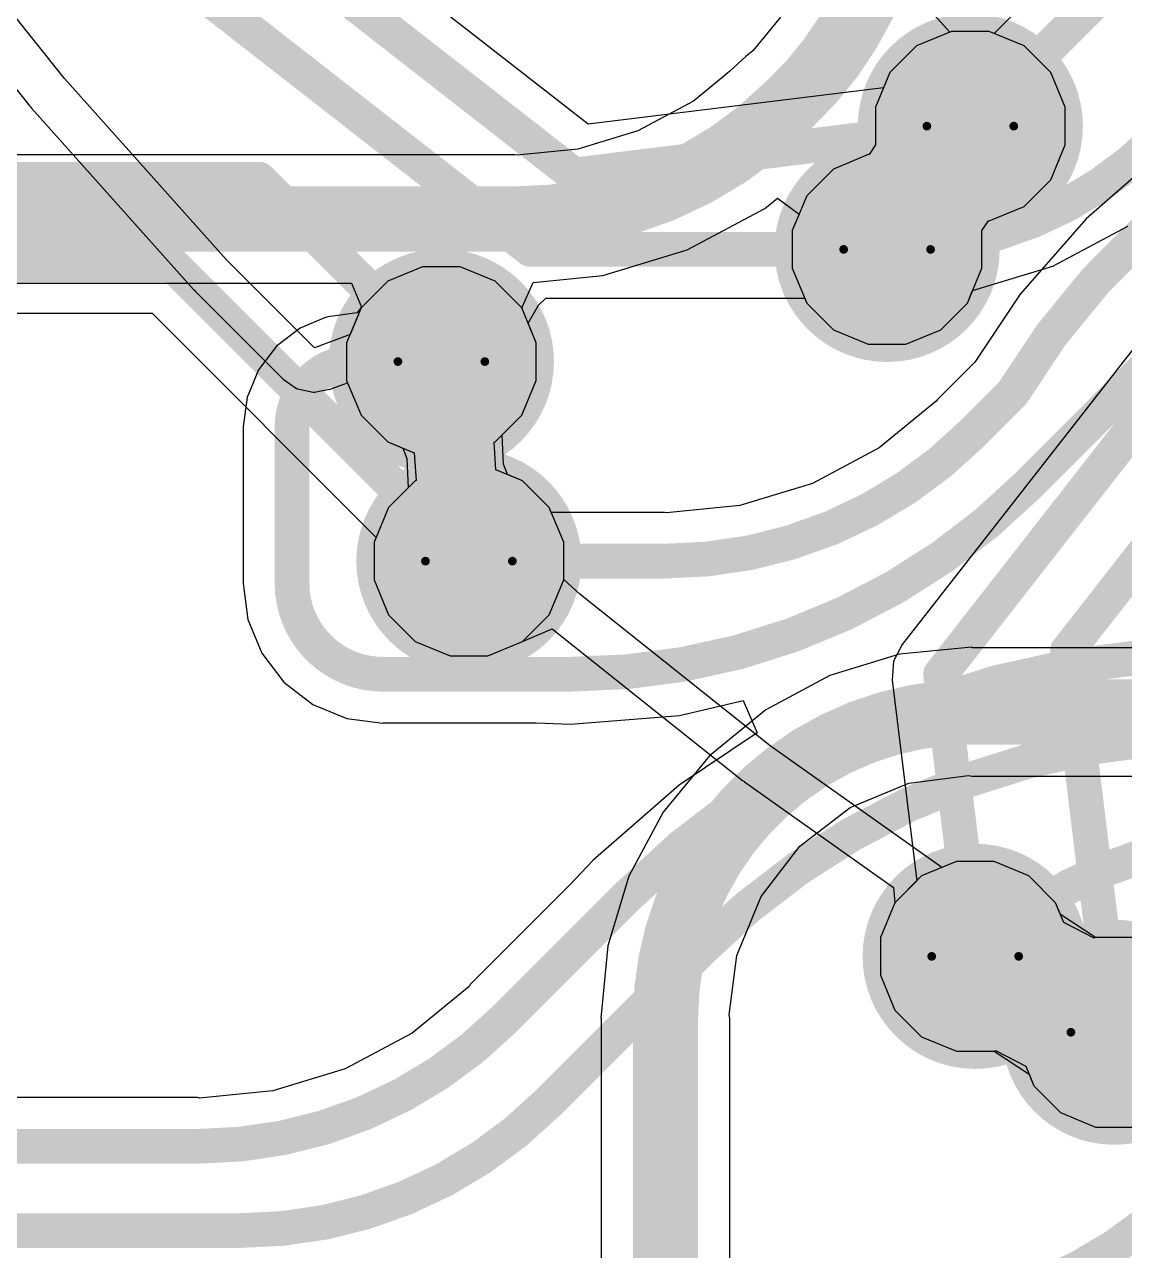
# Model space of a CAD drawing. Header units: inches. Extents: x -30 to 282, y -86 to 78.
# Drawn here: x -9.51 to -3.08, y -68.46 to -61.3 of the extents above; entities that cross this region are included whole.
import ezdxf

# ---------------------------------------------------------------- set-up
doc = ezdxf.new("R2010")
doc.units = ezdxf.units.IN
for name, color, linetype in [('Board Outline', 216, 'Continuous'), ('Bottom Layer', 5, 'Continuous'), ('Drill Drawing', 1, 'Continuous'), ('GND 01', 76, 'Continuous'), ('GND 02', 16, 'Continuous'), ('PWR', 156, 'Continuous'), ('SIG 01', 90, 'Continuous'), ('Top Layer', 1, 'Continuous'), ('Via Holes', 16, 'Continuous')]:
    doc.layers.add(name, color=color, linetype=linetype)

msp = doc.modelspace()

# ---------------------------------------------------------------- hatches: boundary and pattern name
at = {"layer": 'Bottom Layer'}
h = msp.add_hatch(color=5, dxfattribs=at)
edge = h.paths.add_edge_path()
edge.add_arc((-3.9843, -61.8922), 0.3, 0, 360)
h = msp.add_hatch(color=5, dxfattribs=at)
edge = h.paths.add_edge_path()
edge.add_arc((-4.4707, -62.6127), 0.3, 0, 360)
h = msp.add_hatch(color=5, dxfattribs=at)
edge = h.paths.add_edge_path()
edge.add_arc((-7.0759, -63.2682), 0.3, 0, 360)
h = msp.add_hatch(color=5, dxfattribs=at)
edge = h.paths.add_edge_path()
edge.add_arc((-6.915, -64.4347), 0.3, 0, 360)
h = msp.add_hatch(color=5, dxfattribs=at)
edge = h.paths.add_edge_path()
edge.add_arc((-3.9559, -66.7447), 0.3, 0, 360)
h = msp.add_hatch(color=5, dxfattribs=at)
edge = h.paths.add_edge_path()
edge.add_arc((-3.1426, -67.1883), 0.3, 0, 360)
at = {"layer": 'GND 01'}
h = msp.add_hatch(color=76, dxfattribs=at)
edge = h.paths.add_edge_path()
edge.add_arc((-3.9843, -61.8922), 0.658, 0, 360)
h = msp.add_hatch(color=76, dxfattribs=at)
edge = h.paths.add_edge_path()
edge.add_arc((-4.4707, -62.6127), 0.658, 0, 360)
h = msp.add_hatch(color=76, dxfattribs=at)
edge = h.paths.add_edge_path()
edge.add_arc((-7.0759, -63.2682), 0.658, 0, 360)
h = msp.add_hatch(color=76, dxfattribs=at)
edge = h.paths.add_edge_path()
edge.add_arc((-6.915, -64.4347), 0.658, 0, 360)
h = msp.add_hatch(color=76, dxfattribs=at)
edge = h.paths.add_edge_path()
edge.add_arc((-3.9559, -66.7447), 0.658, 0, 360)
h = msp.add_hatch(color=76, dxfattribs=at)
edge = h.paths.add_edge_path()
edge.add_arc((-3.1426, -67.1883), 0.658, 0, 360)
at = {"layer": 'GND 02'}
h = msp.add_hatch(color=16, dxfattribs=at)
edge = h.paths.add_edge_path()
edge.add_arc((-3.9843, -61.8922), 0.658, 0, 360)
h = msp.add_hatch(color=16, dxfattribs=at)
edge = h.paths.add_edge_path()
edge.add_arc((-4.4707, -62.6127), 0.658, 0, 360)
h = msp.add_hatch(color=16, dxfattribs=at)
edge = h.paths.add_edge_path()
edge.add_arc((-7.0759, -63.2682), 0.658, 0, 360)
h = msp.add_hatch(color=16, dxfattribs=at)
edge = h.paths.add_edge_path()
edge.add_arc((-6.915, -64.4347), 0.658, 0, 360)
h = msp.add_hatch(color=16, dxfattribs=at)
edge = h.paths.add_edge_path()
edge.add_arc((-3.9559, -66.7447), 0.658, 0, 360)
h = msp.add_hatch(color=16, dxfattribs=at)
edge = h.paths.add_edge_path()
edge.add_arc((-3.1426, -67.1883), 0.658, 0, 360)
at = {"layer": 'PWR'}
h = msp.add_hatch(color=156, dxfattribs=at)
edge = h.paths.add_edge_path()
edge.add_arc((-3.9843, -61.8922), 0.3, 0, 360)
h = msp.add_hatch(color=156, dxfattribs=at)
edge = h.paths.add_edge_path()
edge.add_arc((-4.4707, -62.6127), 0.3, 0, 360)
h = msp.add_hatch(color=156, dxfattribs=at)
edge = h.paths.add_edge_path()
edge.add_arc((-7.0759, -63.2682), 0.3, 0, 360)
h = msp.add_hatch(color=156, dxfattribs=at)
edge = h.paths.add_edge_path()
edge.add_arc((-6.915, -64.4347), 0.3, 0, 360)
h = msp.add_hatch(color=156, dxfattribs=at)
edge = h.paths.add_edge_path()
edge.add_arc((-3.9559, -66.7447), 0.3, 0, 360)
h = msp.add_hatch(color=156, dxfattribs=at)
edge = h.paths.add_edge_path()
edge.add_arc((-3.1426, -67.1883), 0.3, 0, 360)
at = {"layer": 'SIG 01'}
h = msp.add_hatch(color=90, dxfattribs=at)
edge = h.paths.add_edge_path()
edge.add_arc((-3.9843, -61.8922), 0.3, 0, 360)
h = msp.add_hatch(color=90, dxfattribs=at)
edge = h.paths.add_edge_path()
edge.add_arc((-4.4707, -62.6127), 0.3, 0, 360)
h = msp.add_hatch(color=90, dxfattribs=at)
edge = h.paths.add_edge_path()
edge.add_arc((-7.0759, -63.2682), 0.3, 0, 360)
h = msp.add_hatch(color=90, dxfattribs=at)
edge = h.paths.add_edge_path()
edge.add_arc((-6.915, -64.4347), 0.3, 0, 360)
h = msp.add_hatch(color=90, dxfattribs=at)
edge = h.paths.add_edge_path()
edge.add_arc((-3.9559, -66.7447), 0.3, 0, 360)
h = msp.add_hatch(color=90, dxfattribs=at)
edge = h.paths.add_edge_path()
edge.add_arc((-3.1426, -67.1883), 0.3, 0, 360)
at = {"layer": 'Top Layer'}
h = msp.add_hatch(color=1, dxfattribs=at)
edge = h.paths.add_edge_path()
edge.add_arc((-3.9843, -61.8922), 0.3, 0, 360)
h = msp.add_hatch(color=1, dxfattribs=at)
edge = h.paths.add_edge_path()
edge.add_arc((-4.4707, -62.6127), 0.3, 0, 360)
h = msp.add_hatch(color=1, dxfattribs=at)
edge = h.paths.add_edge_path()
edge.add_arc((-7.0759, -63.2682), 0.3, 0, 360)
h = msp.add_hatch(color=1, dxfattribs=at)
edge = h.paths.add_edge_path()
edge.add_arc((-6.915, -64.4347), 0.3, 0, 360)
h = msp.add_hatch(color=1, dxfattribs=at)
edge = h.paths.add_edge_path()
edge.add_arc((-3.9559, -66.7447), 0.3, 0, 360)
h = msp.add_hatch(color=1, dxfattribs=at)
edge = h.paths.add_edge_path()
edge.add_arc((-3.1426, -67.1883), 0.3, 0, 360)
at = {"layer": 'Via Holes'}
h = msp.add_hatch(color=7, dxfattribs=at)
edge = h.paths.add_edge_path()
edge.add_arc((-3.9843, -61.8922), 0.15, 0, 360)
h = msp.add_hatch(color=7, dxfattribs=at)
edge = h.paths.add_edge_path()
edge.add_arc((-4.4707, -62.6127), 0.15, 0, 360)
h = msp.add_hatch(color=7, dxfattribs=at)
edge = h.paths.add_edge_path()
edge.add_arc((-7.0759, -63.2682), 0.15, 0, 360)
h = msp.add_hatch(color=7, dxfattribs=at)
edge = h.paths.add_edge_path()
edge.add_arc((-6.915, -64.4347), 0.15, 0, 360)
h = msp.add_hatch(color=7, dxfattribs=at)
edge = h.paths.add_edge_path()
edge.add_arc((-3.9559, -66.7447), 0.15, 0, 360)
h = msp.add_hatch(color=7, dxfattribs=at)
edge = h.paths.add_edge_path()
edge.add_arc((-3.1426, -67.1883), 0.15, 0, 360)

# ---------------------------------------------------------------- linework, layer by layer
at = {"layer": 'Board Outline', "const_width": 0.254}
msp.add_lwpolyline([(37.4947, -16.4465, -2.502525), (-17.2929, -16.4465)], format="xyb", dxfattribs=at)
msp.add_lwpolyline([(27.8604, -45.25, 1), (-7.6586, -45.25, 1)], format="xyb", close=True, dxfattribs=at)
at = {"layer": 'Bottom Layer'}
for p, q in [((-3.3742, -60.8792), (-3.8452, -61.3502)), ((-5.0945, -61.2552), (-5.2564, -61.4525)), ((-4.105, -61.3425), (-4.2137, -61.2226)), ((-4.0945, -61.3382), (-4.105, -61.3425)), ((-3.8741, -61.3382), (-4.0945, -61.3382)), ((-3.8452, -61.3502), (-3.8741, -61.3382)), ((-5.2564, -61.4525), (-5.2943, -61.4836)), ((-5.2943, -61.4836), (-5.3903, -61.5711)), ((-5.4386, -61.6122), (-5.6028, -61.7469)), ((-5.3903, -61.5711), (-5.4386, -61.6122)), ((-5.6028, -61.7469), (-5.9269, -61.9201)), ((-5.9269, -61.9201), (-6.2787, -62.0268)), ((-6.2787, -62.0268), (-6.6334, -62.0618)), ((-6.6458, -62.0593), (-12.6212, -62.0593)), ((-6.6334, -62.0618), (-6.6458, -62.0593)), ((-5.1845, -62.3729), (-5.111, -62.3126)), ((-5.111, -62.3126), (-4.9848, -62.4062)), ((-5.6388, -62.6158), (-5.1845, -62.3729)), ((-4.9848, -62.4062), (-5.0247, -62.5025)), ((-3.5022, -62.7116), (-3.0647, -62.4778)), ((-5.0247, -62.5025), (-5.0247, -62.7229)), ((-6.1318, -62.7653), (-5.6388, -62.6158)), ((-6.5397, -62.8055), (-6.1318, -62.7653)), ((-5.0247, -62.7229), (-4.9403, -62.9265)), ((-3.9709, -62.8538), (-3.5022, -62.7116)), ((-10.9528, -62.8103), (-7.6006, -62.8103)), ((-7.6006, -62.8103), (-7.5423, -62.9511)), ((-6.604, -62.9495), (-6.5397, -62.8055)), ((-4.001, -62.9265), (-3.9709, -62.8538)), ((-7.5456, -62.9544), (-7.6299, -63.158)), ((-7.5423, -62.9511), (-7.5456, -62.9544)), ((-6.602, -62.9647), (-6.604, -62.9495)), ((-6.5219, -63.158), (-6.602, -62.9647)), ((-4.9403, -62.9265), (-4.7845, -63.0824)), ((-4.1568, -63.0824), (-4.001, -62.9265)), ((-4.7845, -63.0824), (-4.5809, -63.1667)), ((-4.3605, -63.1667), (-4.1568, -63.0824)), ((-7.6299, -63.158), (-7.6299, -63.3784)), ((-6.5219, -63.3784), (-6.5219, -63.158)), ((-4.5809, -63.1667), (-4.3605, -63.1667)), ((-7.6299, -63.3784), (-7.5456, -63.582)), ((-6.6062, -63.582), (-6.5219, -63.3784)), ((-7.5456, -63.582), (-7.3897, -63.7379)), ((-6.7621, -63.7379), (-6.6062, -63.582)), ((-7.3897, -63.7379), (-7.2342, -63.8023)), ((-6.767, -63.7399), (-6.7621, -63.7379)), ((-6.7567, -63.9006), (-6.767, -63.7399)), ((-7.2342, -63.8023), (-7.224, -63.963)), ((-6.6012, -63.9651), (-6.7567, -63.9006)), ((-7.2288, -63.9651), (-7.3847, -64.1209)), ((-7.224, -63.963), (-7.2288, -63.9651)), ((-6.4453, -64.1209), (-6.6012, -63.9651)), ((-7.3847, -64.1209), (-7.469, -64.3245)), ((-6.361, -64.3245), (-6.4453, -64.1209)), ((-7.469, -64.3245), (-7.469, -64.5449)), ((-6.361, -64.5449), (-6.361, -64.3245)), ((-7.469, -64.5449), (-7.3847, -64.7485)), ((-6.4453, -64.7485), (-6.361, -64.5449)), ((-7.3847, -64.7485), (-7.2288, -64.9044)), ((-6.6012, -64.9044), (-6.4453, -64.7485)), ((-7.2288, -64.9044), (-7.0252, -64.9887)), ((-6.8048, -64.9887), (-6.6012, -64.9044)), ((-7.0252, -64.9887), (-6.8048, -64.9887)), ((-4.3983, -64.9789), (-4.8052, -65.1024)), ((-3.975, -64.9372), (-4.3983, -64.9789)), ((-3.975, -64.9405), (-3.975, -64.9372)), ((3.4933, -64.9405), (-3.975, -64.9405)), ((-4.8052, -65.1024), (-5.1803, -65.3029)), ((-5.1803, -65.3029), (-5.5091, -65.5727)), ((-5.5091, -65.5727), (-5.7789, -65.9015)), ((-4.343, -65.7333), (-3.9952, -65.6875)), ((-3.9952, -65.6875), (-3.975, -65.6915)), ((-3.975, -65.6915), (3.5041, -65.6915)), ((-4.686, -65.8753), (-4.343, -65.7333)), ((-5.7789, -65.9015), (-5.9794, -66.2765)), ((-4.9805, -66.1013), (-4.686, -65.8753)), ((-5.2065, -66.3958), (-4.9805, -66.1013)), ((-4.0661, -66.1907), (-4.2697, -66.275)), ((-3.8457, -66.1907), (-4.0661, -66.1907)), ((-3.642, -66.275), (-3.8457, -66.1907)), ((-5.9794, -66.2765), (-6.1029, -66.6835)), ((-4.2697, -66.275), (-4.4255, -66.4309)), ((-3.4862, -66.4309), (-3.642, -66.275)), ((-5.3485, -66.7388), (-5.2065, -66.3958)), ((-4.4255, -66.4309), (-4.5099, -66.6345)), ((-3.4384, -66.5462), (-3.4862, -66.4309)), ((-3.2611, -66.6377), (-3.4384, -66.5462)), ((-4.5099, -66.6345), (-4.5099, -66.8549)), ((-3.2528, -66.6343), (-3.2611, -66.6377)), ((-3.0324, -66.6343), (-3.2528, -66.6343)), ((-6.1029, -66.6835), (-6.1445, -67.1068)), ((-5.3943, -67.0866), (-5.3485, -66.7388)), ((-4.5099, -66.8549), (-4.4255, -67.0585)), ((-4.4255, -67.0585), (-4.2697, -67.2143)), ((-6.1445, -67.1068), (-6.1413, -67.1068)), ((-6.1413, -67.1068), (-6.1413, -75.8705)), ((-5.3903, -67.1068), (-5.3943, -67.0866)), ((-5.3903, -76.0261), (-5.3903, -67.1068)), ((-4.2697, -67.2143), (-4.0661, -67.2987)), ((-4.0661, -67.2987), (-3.8457, -67.2987)), ((-3.8457, -67.2987), (-3.8374, -67.2953)), ((-3.8374, -67.2953), (-3.6601, -67.3868)), ((-3.6601, -67.3868), (-3.6123, -67.5021)), ((-3.6123, -67.5021), (-3.4564, -67.658)), ((-3.4564, -67.658), (-3.2528, -67.7423)), ((-3.2528, -67.7423), (-3.0324, -67.7423))]:
    msp.add_line(p, q, dxfattribs=at)
for points, const_width in [([(-4.4091, -60.3079, -0.20678), (-5.0357, -61.7583)], 0.381), ([(-5.0615, -61.7825, -0.198112), (-6.6458, -62.4348)], 0.381), ([(-2.8874, -61.9569, -0.198912), (-4.4707, -62.6127)], 0.2032), ([(-5.7658, -67.1068, -0.414214), (-3.975, -65.316)], 0.381)]:
    msp.add_lwpolyline(points, format="xyb", dxfattribs=dict(at, const_width=const_width))
for points, const_width in [([(-3.9843, -61.8922), (-3.0665, -60.9744)], 0.2032), ([(-5.0615, -61.7825), (-5.0357, -61.7583)], 0.381), ([(-12.6212, -62.4348), (-6.6458, -62.4348)], 0.381), ([(-3.975, -65.316), (3.4933, -65.316)], 0.381), ([(-5.7658, -76.0261), (-5.7658, -67.1068)], 0.381)]:
    msp.add_lwpolyline(points, dxfattribs=dict(at, const_width=const_width))
for points, const_width in [([(-5.1567, -61.7825, 1), (-4.9662, -61.7825, 1)], 0.1905), ([(-5.1567, -61.7825, 1), (-4.9662, -61.7825, 1)], 0.1905), ([(-5.131, -61.7583, 1), (-4.9405, -61.7583, 1)], 0.1905), ([(-5.131, -61.7583, 1), (-4.9405, -61.7583, 1)], 0.1905), ([(-4.0351, -61.8922, 1), (-3.9335, -61.8922, 1)], 0.1016), ([(-6.741, -62.4348, 1), (-6.5505, -62.4348, 1)], 0.1905), ([(-6.741, -62.4348, 1), (-6.5505, -62.4348, 1)], 0.1905), ([(-4.5215, -62.6127, 1), (-4.4199, -62.6127, 1)], 0.1016), ([(-4.0702, -65.316, 1), (-3.8797, -65.316, 1)], 0.1905), ([(-4.0702, -65.316, 1), (-3.8797, -65.316, 1)], 0.1905), ([(-5.861, -67.1068, 1), (-5.6706, -67.1068, 1)], 0.1905), ([(-5.861, -67.1068, 1), (-5.6706, -67.1068, 1)], 0.1905)]:
    msp.add_lwpolyline(points, format="xyb", close=True, dxfattribs=dict(at, const_width=const_width))
at = {"layer": 'Drill Drawing'}
for points, const_width in [([(-3.7303, -61.8922, 1), (-4.2383, -61.8922, 1)], 0.0508), ([(-4.251, -61.8922, 1), (-4.2256, -61.8922, 1)], 0.0254), ([(-3.743, -61.8922, 1), (-3.7176, -61.8922, 1)], 0.0254), ([(-4.2167, -62.6127, 1), (-4.7247, -62.6127, 1)], 0.0508), ([(-4.7374, -62.6127, 1), (-4.712, -62.6127, 1)], 0.0254), ([(-4.2294, -62.6127, 1), (-4.204, -62.6127, 1)], 0.0254), ([(-6.8219, -63.2682, 1), (-7.3299, -63.2682, 1)], 0.0508), ([(-7.3426, -63.2682, 1), (-7.3172, -63.2682, 1)], 0.0254), ([(-6.8346, -63.2682, 1), (-6.8092, -63.2682, 1)], 0.0254), ([(-6.661, -64.4347, 1), (-7.169, -64.4347, 1)], 0.0508), ([(-7.1817, -64.4347, 1), (-7.1563, -64.4347, 1)], 0.0254), ([(-6.6737, -64.4347, 1), (-6.6483, -64.4347, 1)], 0.0254), ([(-3.7019, -66.7447, 1), (-4.2099, -66.7447, 1)], 0.0508), ([(-4.2226, -66.7447, 1), (-4.1972, -66.7447, 1)], 0.0254), ([(-3.7146, -66.7447, 1), (-3.6892, -66.7447, 1)], 0.0254), ([(-2.8886, -67.1883, 1), (-3.3966, -67.1883, 1)], 0.0508), ([(-3.4093, -67.1883, 1), (-3.3839, -67.1883, 1)], 0.0254)]:
    msp.add_lwpolyline(points, format="xyb", close=True, dxfattribs=dict(at, const_width=const_width))
at = {"layer": 'PWR'}
for p, q in [((-9.2792, -61.6142), (-10.1657, -60.5026)), ((-10.3682, -60.6641), (-9.4817, -61.7756)), ((-4.0945, -61.3382), (-4.2981, -61.4225)), ((-3.8741, -61.3382), (-4.0945, -61.3382)), ((-3.6705, -61.4225), (-3.8741, -61.3382)), ((-4.2981, -61.4225), (-4.454, -61.5784)), ((-3.5146, -61.5784), (-3.6705, -61.4225)), ((-8.3319, -62.6743), (-9.2792, -61.6142)), ((-4.454, -61.5784), (-4.5383, -61.782)), ((-3.4303, -61.782), (-3.5146, -61.5784)), ((-9.4817, -61.7756), (-9.4761, -61.7804)), ((-9.4761, -61.7804), (-9.4724, -61.7867)), ((-9.4724, -61.7867), (-8.525, -62.8468)), ((-4.5383, -61.782), (-4.5383, -62.0024)), ((-3.4303, -62.0024), (-3.4303, -61.782)), ((-4.5383, -62.0024), (-4.5759, -62.0587)), ((-3.5146, -62.206), (-3.4303, -62.0024)), ((-4.5809, -62.0587), (-4.7845, -62.143)), ((-4.5759, -62.0587), (-4.5809, -62.0587)), ((-4.7845, -62.143), (-4.9403, -62.2989)), ((-3.6705, -62.3618), (-3.5146, -62.206)), ((-4.9403, -62.2989), (-5.0247, -62.5025)), ((-3.8741, -62.4462), (-3.6705, -62.3618)), ((-3.9167, -62.5025), (-3.879, -62.4462)), ((-3.879, -62.4462), (-3.8741, -62.4462)), ((-5.0247, -62.5025), (-5.0247, -62.7229)), ((-3.9167, -62.7229), (-3.9167, -62.5025)), ((-7.8176, -63.1885), (-8.3319, -62.6743)), ((-7.1861, -62.7142), (-7.3897, -62.7986)), ((-6.9657, -62.7142), (-7.1861, -62.7142)), ((-6.7621, -62.7986), (-6.9657, -62.7142)), ((-5.0247, -62.7229), (-4.9403, -62.9265)), ((-4.001, -62.9265), (-3.9167, -62.7229)), ((-7.3897, -62.7986), (-7.5456, -62.9544)), ((-6.6062, -62.9544), (-6.7621, -62.7986)), ((-8.525, -62.8468), (-8.5191, -62.8513)), ((-8.5191, -62.8513), (-8.515, -62.8574)), ((-8.515, -62.8574), (-8.0008, -63.3716)), ((-7.5456, -62.9544), (-7.6096, -63.1091)), ((-6.5219, -63.158), (-6.6062, -62.9544)), ((-4.9403, -62.9265), (-4.7845, -63.0824)), ((-4.1568, -63.0824), (-4.001, -62.9265)), ((-7.6096, -63.1091), (-7.8176, -63.1885)), ((-4.7845, -63.0824), (-4.5809, -63.1667)), ((-4.3605, -63.1667), (-4.1568, -63.0824)), ((-6.5219, -63.3784), (-6.5219, -63.158)), ((-4.5809, -63.1667), (-4.3605, -63.1667)), ((-8.0008, -63.3716), (-7.9617, -63.3977)), ((-7.9617, -63.3977), (-7.9234, -63.4249)), ((-7.7253, -63.4305), (-7.6243, -63.3919)), ((-7.6243, -63.3919), (-7.5456, -63.582)), ((-6.6062, -63.582), (-6.5219, -63.3784)), ((-7.9234, -63.4249), (-7.9198, -63.4257)), ((-7.9198, -63.4257), (-7.9167, -63.4278)), ((-7.9167, -63.4278), (-7.8707, -63.4369)), ((-7.8707, -63.4369), (-7.8249, -63.4474)), ((-7.8249, -63.4474), (-7.8213, -63.4468)), ((-7.8213, -63.4468), (-7.8176, -63.4475)), ((-7.8176, -63.4475), (-7.7716, -63.4383)), ((-7.7716, -63.4383), (-7.7253, -63.4305)), ((-7.5456, -63.582), (-7.3897, -63.7379)), ((-6.7201, -63.6959), (-6.6062, -63.582)), ((-6.7127, -63.8688), (-6.7201, -63.6959)), ((-7.3897, -63.7379), (-7.3006, -63.7748)), ((-7.3006, -63.7748), (-7.2782, -63.8341)), ((-7.2782, -63.8341), (-7.2708, -64.0071)), ((-6.6903, -63.9281), (-6.7127, -63.8688)), ((-6.6012, -63.9651), (-6.6903, -63.9281)), ((-6.4453, -64.1209), (-6.6012, -63.9651)), ((-7.2708, -64.0071), (-7.3847, -64.1209)), ((-7.3847, -64.1209), (-7.469, -64.3245)), ((-6.361, -64.3245), (-6.4453, -64.1209)), ((-7.469, -64.3245), (-7.469, -64.5449)), ((-6.361, -64.5425), (-6.361, -64.3245)), ((-7.469, -64.5449), (-7.3847, -64.7485)), ((-6.2664, -64.627), (-6.361, -64.5425)), ((-5.1549, -65.5134), (-6.2664, -64.627)), ((-7.3847, -64.7485), (-7.2288, -64.9044)), ((-6.6012, -64.9044), (-6.4279, -64.8295)), ((-6.4279, -64.8295), (-5.3163, -65.7159)), ((-7.2288, -64.9044), (-7.0252, -64.9887)), ((-6.8048, -64.9887), (-6.6012, -64.9044)), ((-7.0252, -64.9887), (-6.8048, -64.9887)), ((-4.1509, -66.2258), (-5.1549, -65.5134)), ((-5.3163, -65.7159), (-5.3098, -65.7193)), ((-5.3098, -65.7193), (-5.3047, -65.7246)), ((-5.3047, -65.7246), (-4.4329, -66.3432)), ((-4.0661, -66.1907), (-4.1509, -66.2258)), ((-3.8457, -66.1907), (-4.0661, -66.1907)), ((-3.642, -66.275), (-3.8457, -66.1907)), ((-3.4862, -66.4309), (-3.642, -66.275)), ((-4.4329, -66.3432), (-4.4255, -66.4309)), ((-4.4255, -66.4309), (-4.5099, -66.6345)), ((-3.4579, -66.4993), (-3.4862, -66.4309)), ((-3.2528, -66.6343), (-3.4579, -66.4993)), ((-4.5099, -66.6345), (-4.5099, -66.8549)), ((-3.0324, -66.6343), (-3.2528, -66.6343)), ((-4.5099, -66.8549), (-4.4255, -67.0585)), ((-4.4255, -67.0585), (-4.2697, -67.2143)), ((-4.2697, -67.2143), (-4.0661, -67.2987)), ((-4.0661, -67.2987), (-3.8457, -67.2987)), ((-3.8457, -67.2987), (-3.6406, -67.4337)), ((-3.6406, -67.4337), (-3.6123, -67.5021)), ((-3.6123, -67.5021), (-3.4564, -67.658)), ((-3.4564, -67.658), (-3.2528, -67.7423)), ((-3.2528, -67.7423), (-3.0324, -67.7423))]:
    msp.add_line(p, q, dxfattribs=at)
at = {"layer": 'SIG 01'}
for p, q in [((-4.0945, -61.3382), (-4.2981, -61.4225)), ((-3.8741, -61.3382), (-4.0945, -61.3382)), ((-3.6705, -61.4225), (-3.8741, -61.3382)), ((-4.2981, -61.4225), (-4.454, -61.5784)), ((-3.5146, -61.5784), (-3.6705, -61.4225)), ((-4.454, -61.5784), (-4.5383, -61.782)), ((-3.4303, -61.782), (-3.5146, -61.5784)), ((-4.5383, -61.782), (-4.5383, -62.0024)), ((-3.4303, -62.0024), (-3.4303, -61.782)), ((-4.5383, -62.0024), (-4.5759, -62.0587)), ((-3.5146, -62.206), (-3.4303, -62.0024)), ((-2.8685, -62.0492), (-3.308, -62.4346)), ((-4.5809, -62.0587), (-4.7845, -62.143)), ((-4.5759, -62.0587), (-4.5809, -62.0587)), ((-4.7845, -62.143), (-4.9403, -62.2989)), ((-3.6705, -62.3618), (-3.5146, -62.206)), ((-4.9403, -62.2989), (-5.0247, -62.5025)), ((-3.8741, -62.4462), (-3.6705, -62.3618)), ((-3.9167, -62.5025), (-3.879, -62.4462)), ((-3.879, -62.4462), (-3.8741, -62.4462)), ((-3.308, -62.4346), (-3.6933, -62.874)), ((-5.0247, -62.5025), (-5.0247, -62.7229)), ((-3.9167, -62.7229), (-3.9167, -62.5025)), ((-7.1861, -62.7142), (-7.3897, -62.7986)), ((-6.9657, -62.7142), (-7.1861, -62.7142)), ((-6.7621, -62.7986), (-6.9657, -62.7142)), ((-5.0247, -62.7229), (-4.9403, -62.9265)), ((-4.001, -62.9265), (-3.9167, -62.7229)), ((-7.3897, -62.7986), (-7.5456, -62.9544)), ((-6.6062, -62.9544), (-6.7621, -62.7986)), ((-3.6933, -62.874), (-3.9585, -63.2708)), ((-7.5677, -62.9831), (-7.7401, -63.0058)), ((-7.5459, -62.9549), (-7.5677, -62.9831)), ((-7.5456, -62.9544), (-7.5459, -62.9549)), ((-6.5219, -63.158), (-6.6062, -62.9544)), ((-4.9403, -62.9265), (-4.7845, -63.0824)), ((-4.1568, -63.0824), (-4.001, -62.9265)), ((-7.7585, -63.0134), (-7.9008, -63.0724)), ((-7.7401, -63.0058), (-7.7585, -63.0134)), ((-7.9008, -63.0724), (-8.0387, -63.1782)), ((-4.7845, -63.0824), (-4.5809, -63.1667)), ((-4.3605, -63.1667), (-4.1568, -63.0824)), ((-8.0387, -63.1782), (-8.1446, -63.3162)), ((-6.5219, -63.3784), (-6.5219, -63.158)), ((-4.5809, -63.1667), (-4.3605, -63.1667)), ((-3.9585, -63.2708), (-4.177, -63.4893)), ((-8.1446, -63.3162), (-8.2035, -63.4585)), ((-6.6062, -63.582), (-6.5219, -63.3784)), ((-8.2111, -63.4768), (-8.2338, -63.6492)), ((-8.2035, -63.4585), (-8.2111, -63.4768)), ((-4.1839, -63.4997), (-4.5167, -63.7728)), ((-4.177, -63.4893), (-4.1839, -63.4997)), ((-6.7201, -63.6959), (-6.6062, -63.582)), ((-8.2338, -63.6492), (-8.2336, -63.6492)), ((-8.2336, -63.6492), (-8.2336, -64.5647)), ((-6.7127, -63.8688), (-6.7201, -63.6959)), ((-4.5167, -63.7728), (-4.9072, -63.9815)), ((-6.6903, -63.9281), (-6.7127, -63.8688)), ((-6.6012, -63.9651), (-6.6903, -63.9281)), ((-6.4453, -64.1209), (-6.6012, -63.9651)), ((-4.9072, -63.9815), (-5.3309, -64.1101)), ((-6.4334, -64.1498), (-6.4453, -64.1209)), ((-5.3309, -64.1101), (-5.7593, -64.1523)), ((-5.7716, -64.1498), (-6.4334, -64.1498)), ((-5.7593, -64.1523), (-5.7716, -64.1498)), ((-8.2336, -64.5647), (-8.2351, -64.5647)), ((-8.2351, -64.5647), (-8.2073, -64.7763)), ((-8.2073, -64.7763), (-8.1256, -64.9734)), ((-8.1256, -64.9734), (-7.9957, -65.1427)), ((-7.9957, -65.1427), (-7.8264, -65.2726)), ((-7.8264, -65.2726), (-7.6292, -65.3543)), ((-5.6832, -65.3375), (-5.312, -65.2484)), ((-5.312, -65.2484), (-5.2293, -65.4375)), ((-6.1248, -65.3722), (-5.6832, -65.3375)), ((-7.6292, -65.3543), (-7.4177, -65.3821)), ((-7.4177, -65.3821), (-7.4177, -65.3806)), ((-7.4177, -65.3806), (-6.5219, -65.3806)), ((-6.5219, -65.3806), (-6.3216, -65.3877)), ((-6.3216, -65.3877), (-6.1248, -65.3722)), ((-6.3216, -65.3877), (-6.3216, -65.3877)), ((-5.2293, -65.4375), (-5.6869, -65.7432)), ((-5.6869, -65.7432), (-6.0379, -66.051)), ((-6.0379, -66.051), (-6.1883, -66.1829)), ((-6.1885, -66.1832), (-6.3268, -66.3292)), ((-6.1883, -66.1829), (-6.1885, -66.1832)), ((-6.3268, -66.3292), (-6.9073, -66.9096)), ((-6.9142, -66.92), (-7.247, -67.1931)), ((-6.9073, -66.9096), (-6.9142, -66.92)), ((-7.247, -67.1931), (-7.6375, -67.4019)), ((-7.6375, -67.4019), (-8.0612, -67.5304)), ((-8.5019, -67.5702), (-10.2429, -67.5702)), ((-8.4896, -67.5726), (-8.5019, -67.5702)), ((-8.0612, -67.5304), (-8.4896, -67.5726))]:
    msp.add_line(p, q, dxfattribs=at)
at = {"layer": 'SIG 01', "const_width": 0.2032}
for points in [[(-3.7373, -63.4526, -0.414213), (1.9932, -62.0052)], [(-7.9487, -63.6492, -0.414214), (-7.5677, -63.2682)], [(-3.9755, -63.6908, -0.198912), (-5.7716, -64.4347)], [(-3.642, -63.9856, -0.198958), (-6.3216, -65.0957)], [(-7.4177, -65.0957, -0.414214), (-7.9487, -64.5647)], [(-5.9832, -66.3885, -0.198933), (-2.5833, -64.98)], [(-5.5619, -66.7096, -0.198928), (-2.5416, -65.4584)], [(-3.9559, -66.7447, -0.198912), (-2.2986, -66.0582)], [(-3.1426, -67.1883, -0.198912), (-1.6253, -66.5598)], [(-6.7058, -67.1111, -0.198912), (-8.5019, -67.855)], [(-6.4558, -67.6035, -0.198912), (-8.2518, -68.3474)], [(-2.9459, -68.2999, -0.170772), (-4.5362, -68.8594)]]:
    msp.add_lwpolyline(points, format="xyb", dxfattribs=at)
for points in [[(-3.642, -63.9856), (-2.4443, -62.7878)], [(-7.5677, -63.2682), (-7.0759, -63.2682)], [(-3.9755, -63.6908), (-3.7373, -63.4526)], [(-3.7373, -63.4526), (-3.7373, -63.4526)], [(-7.9487, -64.5647), (-7.9487, -63.6492)], [(-6.915, -64.4347), (-5.7716, -64.4347)], [(-7.4177, -65.0957), (-6.3226, -65.0957)], [(-6.3226, -65.0957), (-6.3216, -65.0957)], [(-6.7058, -67.1111), (-5.9832, -66.3885)], [(-6.4558, -67.6035), (-5.5619, -66.7096)], [(-12.2645, -67.855), (-8.5019, -67.855)], [(-14.2964, -68.3474), (-8.2518, -68.3474)]]:
    msp.add_lwpolyline(points, dxfattribs=at)
at = {"layer": 'SIG 01', "const_width": 0.1016}
for points in [[(-7.6185, -63.2682, 1), (-7.5169, -63.2682, 1)], [(-7.6185, -63.2682, 1), (-7.5169, -63.2682, 1)], [(-7.1267, -63.2682, 1), (-7.0251, -63.2682, 1)], [(-3.7881, -63.4526, 1), (-3.6865, -63.4526, 1)], [(-3.7881, -63.4526, 1), (-3.6865, -63.4526, 1)], [(-3.7881, -63.4526, 1), (-3.6865, -63.4526, 1)], [(-3.7881, -63.4526, 1), (-3.6865, -63.4526, 1)], [(-7.9995, -63.6492, 1), (-7.8979, -63.6492, 1)], [(-7.9995, -63.6492, 1), (-7.8979, -63.6492, 1)], [(-4.0263, -63.6908, 1), (-3.9247, -63.6908, 1)], [(-4.0263, -63.6908, 1), (-3.9247, -63.6908, 1)], [(-3.6928, -63.9856, 1), (-3.5912, -63.9856, 1)], [(-3.6928, -63.9856, 1), (-3.5912, -63.9856, 1)], [(-6.9658, -64.4347, 1), (-6.8642, -64.4347, 1)], [(-5.8224, -64.4347, 1), (-5.7208, -64.4347, 1)], [(-5.8224, -64.4347, 1), (-5.7208, -64.4347, 1)], [(-7.9995, -64.5647, 1), (-7.8979, -64.5647, 1)], [(-7.9995, -64.5647, 1), (-7.8979, -64.5647, 1)], [(-7.4685, -65.0957, 1), (-7.3669, -65.0957, 1)], [(-7.4685, -65.0957, 1), (-7.3669, -65.0957, 1)], [(-6.3734, -65.0957, 1), (-6.2718, -65.0957, 1)], [(-6.3734, -65.0957, 1), (-6.2718, -65.0957, 1)], [(-6.3724, -65.0957, 1), (-6.2708, -65.0957, 1)], [(-6.3724, -65.0957, 1), (-6.2708, -65.0957, 1)], [(-6.034, -66.3885, 1), (-5.9324, -66.3885, 1)], [(-6.034, -66.3885, 1), (-5.9324, -66.3885, 1)], [(-5.6127, -66.7096, 1), (-5.5111, -66.7096, 1)], [(-5.6127, -66.7096, 1), (-5.5111, -66.7096, 1)], [(-4.0067, -66.7447, 1), (-3.9051, -66.7447, 1)], [(-6.7566, -67.1111, 1), (-6.655, -67.1111, 1)], [(-6.7566, -67.1111, 1), (-6.655, -67.1111, 1)], [(-3.1934, -67.1883, 1), (-3.0918, -67.1883, 1)], [(-6.5066, -67.6035, 1), (-6.405, -67.6035, 1)], [(-6.5066, -67.6035, 1), (-6.405, -67.6035, 1)], [(-8.5527, -67.855, 1), (-8.4511, -67.855, 1)], [(-8.5527, -67.855, 1), (-8.4511, -67.855, 1)], [(-8.3026, -68.3474, 1), (-8.201, -68.3474, 1)], [(-8.3026, -68.3474, 1), (-8.201, -68.3474, 1)]]:
    msp.add_lwpolyline(points, format="xyb", close=True, dxfattribs=at)
at = {"layer": 'Top Layer'}
for p, q in [((-6.2171, -61.881), (-9.9103, -58.9998)), ((-4.0945, -61.3382), (-4.2981, -61.4225)), ((-3.8741, -61.3382), (-4.0945, -61.3382)), ((-3.6705, -61.4225), (-3.8741, -61.3382)), ((-4.2981, -61.4225), (-4.454, -61.5784)), ((-3.5146, -61.5784), (-3.6705, -61.4225)), ((-4.454, -61.5784), (-4.491, -61.6677)), ((-1.7604, -61.5646), (-4.3827, -64.921)), ((-3.4303, -61.782), (-3.5146, -61.5784)), ((-4.491, -61.6677), (-6.2171, -61.881)), ((-3.4303, -62.0024), (-3.4303, -61.782)), ((-3.5146, -62.206), (-3.4303, -62.0024)), ((-3.6705, -62.3618), (-3.5146, -62.206)), ((-3.8741, -62.4462), (-3.6705, -62.3618)), ((-3.9167, -62.5025), (-3.879, -62.4462)), ((-3.879, -62.4462), (-3.8741, -62.4462)), ((-3.9167, -62.7229), (-3.9167, -62.5025)), ((-4.001, -62.9265), (-3.9167, -62.7229)), ((-6.5091, -62.9392), (-6.4648, -62.8976)), ((-6.4648, -62.8976), (-4.9523, -62.8976)), ((-4.9523, -62.8976), (-4.9403, -62.9265)), ((-6.569, -63.0442), (-6.5091, -62.9392)), ((-4.9403, -62.9265), (-4.7845, -63.0824)), ((-4.1568, -63.0824), (-4.001, -62.9265)), ((-10.6063, -62.9862), (-8.7664, -62.9862)), ((-8.7664, -62.9862), (-7.457, -64.2956)), ((-6.5219, -63.158), (-6.569, -63.0442)), ((-4.7845, -63.0824), (-4.5809, -63.1667)), ((-4.3605, -63.1667), (-4.1568, -63.0824)), ((-6.5219, -63.3784), (-6.5219, -63.158)), ((-4.5809, -63.1667), (-4.3605, -63.1667)), ((-6.6062, -63.582), (-6.5219, -63.3784)), ((-6.7621, -63.7379), (-6.6062, -63.582)), ((-6.767, -63.7399), (-6.7621, -63.7379)), ((-6.7567, -63.9006), (-6.767, -63.7399)), ((-6.6012, -63.9651), (-6.7567, -63.9006)), ((-6.4453, -64.1209), (-6.6012, -63.9651)), ((-6.361, -64.3245), (-6.4453, -64.1209)), ((-7.457, -64.2956), (-7.469, -64.3245)), ((-7.469, -64.3245), (-7.469, -64.5449)), ((-6.361, -64.5449), (-6.361, -64.3245)), ((-7.469, -64.5449), (-7.3847, -64.7485)), ((-6.4453, -64.7485), (-6.361, -64.5449)), ((-7.3847, -64.7485), (-7.2288, -64.9044)), ((-6.6012, -64.9044), (-6.4453, -64.7485)), ((-7.2288, -64.9044), (-7.0252, -64.9887)), ((-6.8048, -64.9887), (-6.6012, -64.9044)), ((-7.0252, -64.9887), (-6.8048, -64.9887)), ((-4.3827, -64.921), (-4.4327, -65.0202)), ((-4.4327, -65.0202), (-4.441, -65.1311)), ((-4.441, -65.1311), (-4.441, -65.1311)), ((-4.441, -65.1311), (-4.2972, -66.3025)), ((-4.2972, -66.3025), (-4.4255, -66.4309)), ((-4.4255, -66.4309), (-4.5099, -66.6345)), ((-4.5099, -66.6345), (-4.5099, -66.8549)), ((-4.5099, -66.8549), (-4.4255, -67.0585)), ((-4.4255, -67.0585), (-4.2697, -67.2143)), ((-4.2697, -67.2143), (-4.0661, -67.2987)), ((-4.0661, -67.2987), (-3.8457, -67.2987)), ((-3.8457, -67.2987), (-3.8374, -67.2953)), ((-3.8374, -67.2953), (-3.6601, -67.3868)), ((-3.6601, -67.3868), (-3.6123, -67.5021)), ((-3.6123, -67.5021), (-3.4564, -67.658)), ((-3.4564, -67.658), (-3.2528, -67.7423)), ((-3.2528, -67.7423), (-3.0324, -67.7423))]:
    msp.add_line(p, q, dxfattribs=at)
at = {"layer": 'Top Layer', "const_width": 0.2032}
for points in [[(-10.2078, -59.1291), (-6.2993, -62.1781)], [(-10.5157, -59.5231), (-6.6103, -62.5697)], [(-4.1582, -65.0964), (-1.2507, -61.3749)], [(-3.4163, -64.959), (-0.8566, -61.6827)], [(-6.2993, -62.1781), (-3.9843, -61.8922)], [(-11.0756, -62.2025), (-8.1416, -62.2025)], [(-8.1416, -62.2025), (-7.0759, -63.2682)], [(-6.6103, -62.5697), (-6.5552, -62.6127)], [(-6.5552, -62.6127), (-6.4853, -62.6127)], [(-6.4853, -62.6127), (-4.4707, -62.6127)], [(-11.3189, -62.7014), (-8.6483, -62.7014)], [(-8.6483, -62.7014), (-6.915, -64.4347)], [(-3.4163, -64.959), (-3.1426, -67.1883)], [(-4.1582, -65.0964), (-3.9559, -66.7447)]]:
    msp.add_lwpolyline(points, dxfattribs=at)
at = {"layer": 'Top Layer', "const_width": 0.1016}
for points in [[(-4.0351, -61.8922, 1), (-3.9335, -61.8922, 1)], [(-8.1924, -62.2025, 1), (-8.0908, -62.2025, 1)], [(-8.1924, -62.2025, 1), (-8.0908, -62.2025, 1)], [(-6.3501, -62.1781, 1), (-6.2485, -62.1781, 1)], [(-6.3501, -62.1781, 1), (-6.2485, -62.1781, 1)], [(-6.6611, -62.5697, 1), (-6.5595, -62.5697, 1)], [(-6.6611, -62.5697, 1), (-6.5595, -62.5697, 1)], [(-6.606, -62.6127, 1), (-6.5044, -62.6127, 1)], [(-6.606, -62.6127, 1), (-6.5044, -62.6127, 1)], [(-6.5361, -62.6127, 1), (-6.4345, -62.6127, 1)], [(-6.5361, -62.6127, 1), (-6.4345, -62.6127, 1)], [(-4.5215, -62.6127, 1), (-4.4199, -62.6127, 1)], [(-8.6991, -62.7014, 1), (-8.5975, -62.7014, 1)], [(-8.6991, -62.7014, 1), (-8.5975, -62.7014, 1)], [(-7.1267, -63.2682, 1), (-7.0251, -63.2682, 1)], [(-6.9658, -64.4347, 1), (-6.8642, -64.4347, 1)], [(-3.4671, -64.959, 1), (-3.3655, -64.959, 1)], [(-3.4671, -64.959, 1), (-3.3655, -64.959, 1)], [(-4.209, -65.0964, 1), (-4.1074, -65.0964, 1)], [(-4.209, -65.0964, 1), (-4.1074, -65.0964, 1)], [(-4.0067, -66.7447, 1), (-3.9051, -66.7447, 1)], [(-3.1934, -67.1883, 1), (-3.0918, -67.1883, 1)]]:
    msp.add_lwpolyline(points, format="xyb", close=True, dxfattribs=at)

doc.saveas('drawing.dxf')
